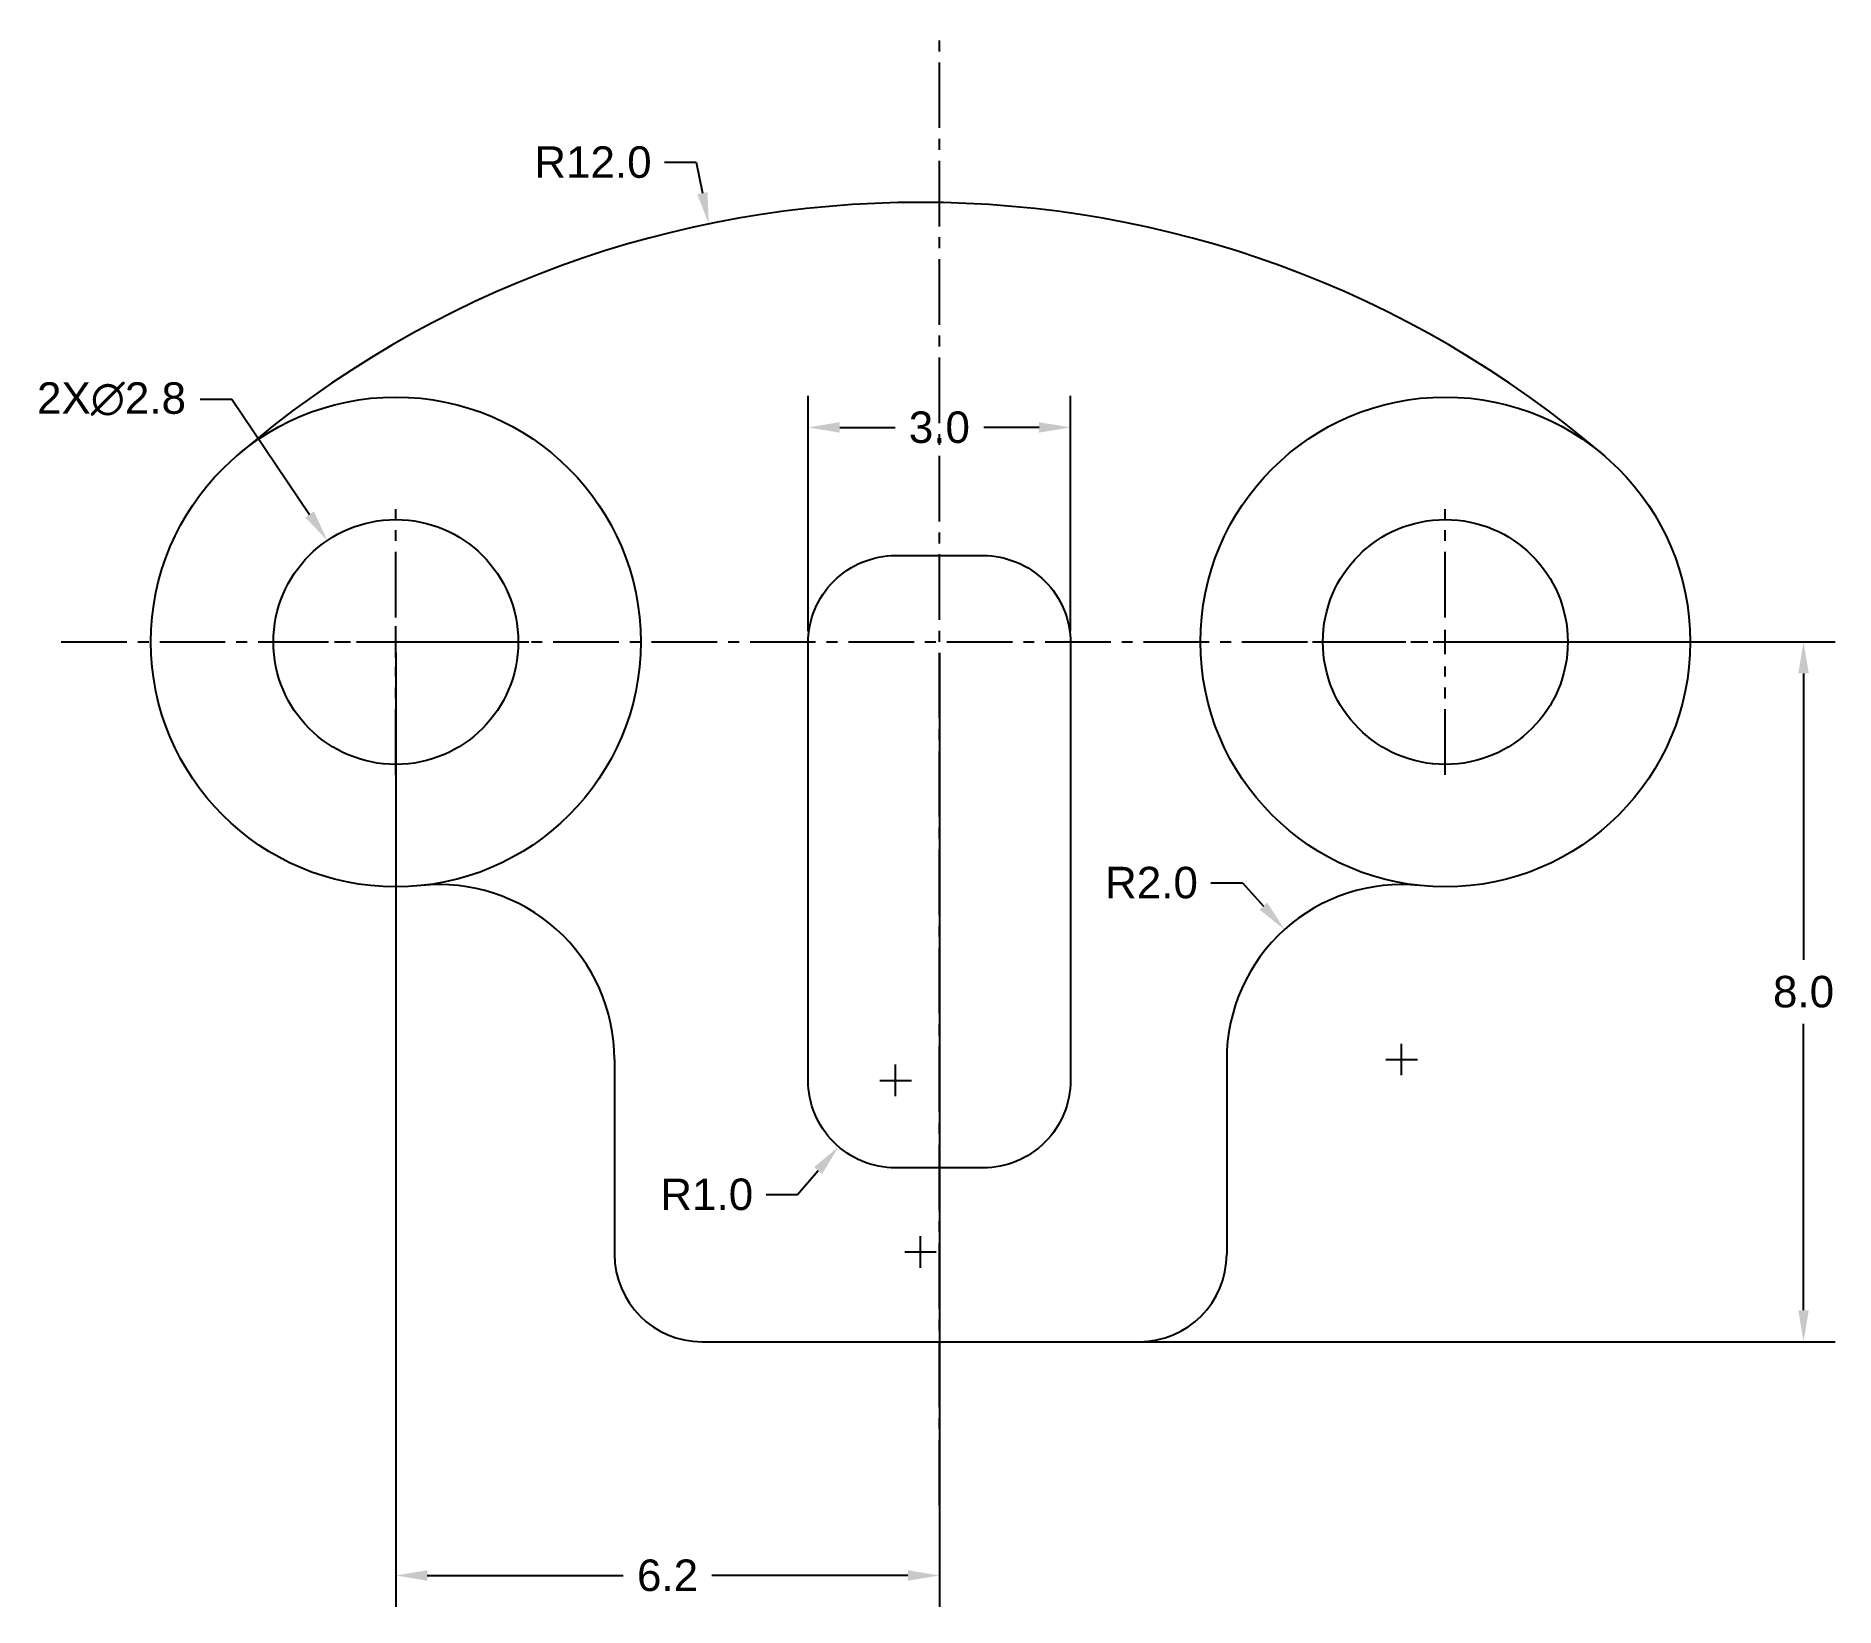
# Model space of a CAD drawing. Header units: millimetres. Extents: x 11.7 to 32.3, y 4.3 to 22.3.
import ezdxf

# ---------------------------------------------------------------- set-up
doc = ezdxf.new("R2010")
doc.units = ezdxf.units.MM
doc.header["$MEASUREMENT"] = 0
doc.linetypes.add('CENTER2', pattern=[1.125, 0.75, -0.125, 0.125, -0.125])
doc.styles.get("Standard").update_dxf_attribs({"font": 'arial.ttf'})
doc.dimstyles.get("Standard").update_dxf_attribs({"dimscale": 2, "dimtxt": 0.18, "dimasz": 0.18, "dimexe": 0.18, "dimexo": 0.0625, "dimgap": 0.09, "dimtad": 0, "dimtih": 1, "dimtoh": 1, "dimdec": 1, "dimzin": 0, "dimdsep": 46, "dimtxsty": 'Standard', "dimcen": 0.09, "dimadec": 0, "dimazin": 0, "dimtfac": 1, "dimtdec": 1, "dimtofl": 0, "dimtmove": 0, "dimatfit": 3, "dimfxl": 1, "dimtolj": 1, "dimtzin": 0, "dimarcsym": 0})

# ---------------------------------------------------------------- blocks, each defined once
blk = doc.blocks.new('*U1')
at = {"color": 0, "linetype": 'CENTER2', "transparency": 16777216}
blk.add_line((0, -7.361), (0, 9.44), dxfattribs=at)
blk = doc.blocks.new('*U2')
at = {"color": 0, "linetype": 'CENTER2', "transparency": 16777216}
for p, q in [((0, 0.28), (0, 1.52)), ((-1.52, 0), (-0.28, 0)), ((0.28, 0), (1.52, 0)), ((0, -1.52), (0, -0.28))]:
    blk.add_line(p, q, dxfattribs=at)
at = {"color": 0, "linetype": 'Continuous', "transparency": 16777216}
for p, q in [((0, -0.14), (0, 0.14)), ((-0.14, 0), (0.14, 0))]:
    blk.add_line(p, q, dxfattribs=at)
blk = doc.blocks.new('*U3')
at = {"color": 0, "linetype": 'CENTER2', "transparency": 16777216}
for p, q in [((0, 0.28), (0, 1.52)), ((-1.52, 0), (-0.28, 0)), ((0.28, 0), (1.52, 0)), ((0, -1.52), (0, -0.28))]:
    blk.add_line(p, q, dxfattribs=at)
at = {"color": 0, "linetype": 'Continuous', "transparency": 16777216}
for p, q in [((0, -0.14), (0, 0.14)), ((-0.14, 0), (0.14, 0))]:
    blk.add_line(p, q, dxfattribs=at)
blk = doc.blocks.new('*D4')
at = {"color": 0, "lineweight": -2, "transparency": 16777216}
for p, q in [((27.926, 15.353), (32.257, 15.353)), ((31.897, 14.993), (31.897, 11.717)), ((31.897, 7.713), (31.897, 10.989)), ((22.141, 7.353), (32.257, 7.353))]:
    blk.add_line(p, q, dxfattribs=at)
at = {"color": 0, "transparency": 16777216}
for points in [[(31.837, 14.993), (31.957, 14.993), (31.897, 15.353)], [(31.837, 7.713), (31.957, 7.713), (31.897, 7.353)]]:
    blk.add_solid(points, dxfattribs=at)
at = {"layer": 'Defpoints', "color": 0, "transparency": 16777216}
for p in [(27.801, 15.353), (31.897, 15.353), (22.016, 7.353)]:
    blk.add_point(p, dxfattribs=at)
at = {"color": 0, "transparency": 16777216, "insert": (31.897, 11.353), "char_height": 0.36, "attachment_point": 5}
blk.add_mtext('\\A1;8.0', dxfattribs=at)
blk = doc.blocks.new('*D5')
at = {"color": 0, "lineweight": -2, "transparency": 16777216}
for p, q in [((20.516, 15.478), (20.516, 18.166)), ((23.516, 15.478), (23.516, 18.166)), ((20.876, 17.806), (21.509, 17.806)), ((23.156, 17.806), (22.523, 17.806))]:
    blk.add_line(p, q, dxfattribs=at)
at = {"color": 0, "transparency": 16777216}
for points in [[(20.876, 17.866), (20.876, 17.746), (20.516, 17.806)], [(23.156, 17.866), (23.156, 17.746), (23.516, 17.806)]]:
    blk.add_solid(points, dxfattribs=at)
at = {"layer": 'Defpoints', "color": 0, "transparency": 16777216}
for p in [(23.516, 17.806), (20.516, 15.353), (23.516, 15.353)]:
    blk.add_point(p, dxfattribs=at)
at = {"color": 0, "transparency": 16777216, "insert": (22.016, 17.806), "char_height": 0.36, "attachment_point": 5}
blk.add_mtext('\\A1;3.0', dxfattribs=at)
blk = doc.blocks.new('*D6')
at = {"color": 0, "lineweight": -2, "transparency": 16777216}
for p, q in [((15.801, 15.228), (15.801, 4.32)), ((22.016, 15.228), (22.016, 4.32)), ((16.161, 4.68), (18.402, 4.68)), ((21.656, 4.68), (19.415, 4.68))]:
    blk.add_line(p, q, dxfattribs=at)
at = {"color": 0, "transparency": 16777216}
for points in [[(16.161, 4.74), (16.161, 4.62), (15.801, 4.68)], [(21.656, 4.74), (21.656, 4.62), (22.016, 4.68)]]:
    blk.add_solid(points, dxfattribs=at)
at = {"layer": 'Defpoints', "color": 0, "transparency": 16777216}
for p in [(15.801, 15.353), (22.016, 15.353), (22.016, 4.68)]:
    blk.add_point(p, dxfattribs=at)
at = {"color": 0, "transparency": 16777216, "insert": (18.908, 4.68), "char_height": 0.36, "attachment_point": 5}
blk.add_mtext('\\A1;6.2', dxfattribs=at)
blk = doc.blocks.new('*D7')
at = {"color": 0, "lineweight": -2, "transparency": 16777216}
for p, q in [((21.516, 10.161), (21.516, 10.521)), ((21.336, 10.341), (21.696, 10.341)), ((20.395, 9.036), (20.63, 9.309)), ((20.035, 9.036), (20.395, 9.036))]:
    blk.add_line(p, q, dxfattribs=at)
at = {"color": 0, "transparency": 16777216}
blk.add_solid([(20.584, 9.349), (20.675, 9.27), (20.864, 9.583)], dxfattribs=at)
at = {"layer": 'Defpoints', "color": 0, "transparency": 16777216}
for p in [(21.516, 10.341), (20.864, 9.583)]:
    blk.add_point(p, dxfattribs=at)
at = {"color": 0, "transparency": 16777216, "insert": (19.356, 9.036), "char_height": 0.36, "attachment_point": 5}
blk.add_mtext('\\A1;R1.0', dxfattribs=at)
blk = doc.blocks.new('*D8')
at = {"color": 0, "lineweight": -2, "transparency": 16777216}
for p, q in [((25.121, 12.6), (25.481, 12.6)), ((25.481, 12.6), (25.721, 12.333)), ((27.301, 10.399), (27.301, 10.759)), ((27.121, 10.579), (27.481, 10.579))]:
    blk.add_line(p, q, dxfattribs=at)
at = {"color": 0, "transparency": 16777216}
blk.add_solid([(25.766, 12.373), (25.677, 12.292), (25.962, 12.065)], dxfattribs=at)
at = {"layer": 'Defpoints', "color": 0, "transparency": 16777216}
for p in [(25.962, 12.065), (27.301, 10.579)]:
    blk.add_point(p, dxfattribs=at)
at = {"color": 0, "transparency": 16777216, "insert": (24.441, 12.6), "char_height": 0.36, "attachment_point": 5}
blk.add_mtext('\\A1;R2.0', dxfattribs=at)
blk = doc.blocks.new('*D9')
at = {"color": 0, "lineweight": -2, "transparency": 16777216}
for p, q in [((18.874, 20.837), (19.234, 20.837)), ((19.234, 20.837), (19.306, 20.484)), ((21.801, 8.199), (21.801, 8.559)), ((21.621, 8.379), (21.981, 8.379))]:
    blk.add_line(p, q, dxfattribs=at)
at = {"color": 0, "transparency": 16777216}
blk.add_solid([(19.365, 20.496), (19.248, 20.472), (19.379, 20.132)], dxfattribs=at)
at = {"layer": 'Defpoints', "color": 0, "transparency": 16777216}
for p in [(19.379, 20.132), (21.801, 8.379)]:
    blk.add_point(p, dxfattribs=at)
at = {"color": 0, "transparency": 16777216, "insert": (18.055, 20.837), "char_height": 0.36, "attachment_point": 5}
blk.add_mtext('\\A1;R12.0', dxfattribs=at)
blk = doc.blocks.new('*D10')
at = {"color": 0, "lineweight": -2, "transparency": 16777216}
for p, q in [((13.564, 18.13), (13.924, 18.13)), ((13.924, 18.13), (14.815, 16.811)), ((15.801, 15.173), (15.801, 15.533)), ((15.621, 15.353), (15.981, 15.353))]:
    blk.add_line(p, q, dxfattribs=at)
at = {"color": 0, "transparency": 16777216}
blk.add_solid([(14.865, 16.845), (14.766, 16.778), (15.017, 16.513)], dxfattribs=at)
at = {"layer": 'Defpoints', "color": 0, "transparency": 16777216}
for p in [(15.017, 16.513), (16.585, 14.193)]:
    blk.add_point(p, dxfattribs=at)
at = {"color": 0, "transparency": 16777216, "insert": (12.55, 18.13), "char_height": 0.36, "attachment_point": 5}
blk.add_mtext('\\A1;2X∅2.8', dxfattribs=at)

msp = doc.modelspace()

# ---------------------------------------------------------------- linework, layer by layer
at = {"linetype": 'CENTER2'}
msp.add_line((11.976, 15.353), (32.207, 15.353), dxfattribs=at)
for p, q in [((18.301, 10.579), (18.301, 8.353)), ((25.301, 10.579), (25.301, 8.353)), ((19.301, 7.353), (24.301, 7.353))]:
    msp.add_line(p, q)
msp.add_lwpolyline([(21.516, 16.341), (22.516, 16.341, -0.414214), (23.516, 15.341), (23.516, 10.341, -0.414214), (22.516, 9.341), (21.516, 9.341, -0.414214), (20.516, 10.341), (20.516, 15.341, -0.414214)], format="xyb", close=True)
for centre, radius in [((15.801, 15.353), 2.8), ((27.801, 15.353), 2.8), ((15.801, 15.353), 1.4), ((27.801, 15.353), 1.4)]:
    msp.add_circle(centre, radius)
for centre, radius, start, end in [((21.801, 8.379), 12, 49.2943, 130.7057), ((16.301, 10.579), 2, 0, 95.9792), ((27.301, 10.579), 2, 84.0208, 180), ((19.301, 8.353), 1, 180, 270), ((24.301, 8.353), 1, 270, 0)]:
    msp.add_arc(centre, radius, start, end)

# ---------------------------------------------------------------- block references
for name, p in [('*U1', (22.016, 12.841)), ('*U2', (15.801, 15.353)), ('*U3', (27.801, 15.353))]:
    msp.add_blockref(name, p, dxfattribs=at)

# ---------------------------------------------------------------- dimensions: what is measured, and where the dimension line sits
for center, mpoint, picture, middle in [((21.801, 8.379), (19.379, 20.132), '*D9', (18.055, 20.837)), ((27.301, 10.579), (25.962, 12.065), '*D8', (24.441, 12.6)), ((21.516, 10.341), (20.864, 9.583), '*D7', (19.356, 9.036))]:
    dim = msp.add_radius_dim(center=center, mpoint=mpoint, dimstyle='Standard')
    dim.commit()
    dim.dimension.update_dxf_attribs({"geometry": picture, "text_midpoint": middle})
dim = msp.add_diameter_dim_2p(p1=(16.585, 14.193), p2=(15.017, 16.513), text='2X<>', dimstyle='Standard')
dim.commit()
dim.dimension.update_dxf_attribs({"geometry": '*D10', "text_midpoint": (12.55, 18.13), "dimtype": 163})
for base, p1, p2, picture, middle in [((23.516, 17.806), (20.516, 15.353), (23.516, 15.353), '*D5', (22.016, 17.806)), ((22.016, 4.68), (15.801, 15.353), (22.016, 15.353), '*D6', (18.908, 4.68))]:
    dim = msp.add_linear_dim(base=base, p1=p1, p2=p2, dimstyle='Standard')
    dim.commit()
    dim.dimension.update_dxf_attribs({"geometry": picture, "text_midpoint": middle})
dim = msp.add_linear_dim(base=(31.897, 15.353), p1=(22.016, 7.353), p2=(27.801, 15.353), angle=90, dimstyle='Standard')
dim.commit()
dim.dimension.update_dxf_attribs({"geometry": '*D4', "text_midpoint": (31.897, 11.353)})

doc.saveas('drawing.dxf')
